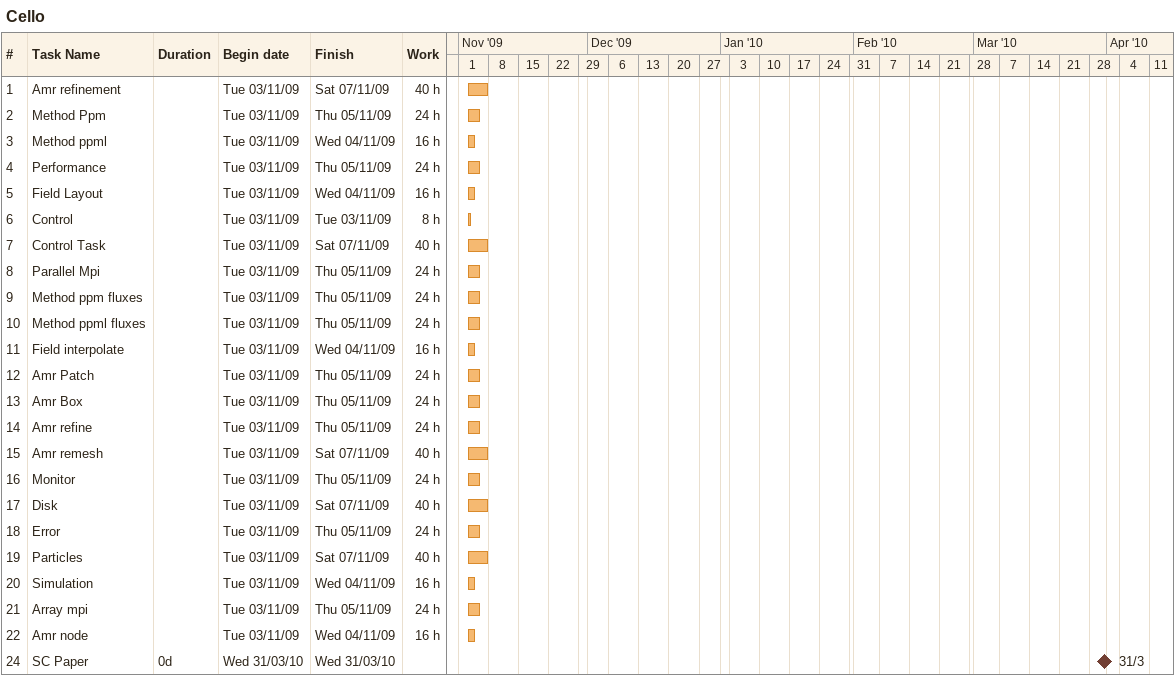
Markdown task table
Cello

| ID | Task | Duration | Start | Finish | Work (h) |
|---|---|---|---|---|---|
| 1 | Amr refinement |  | 2009-11-03 | 2009-11-07 | 40 |
| 2 | Method Ppm |  | 2009-11-03 | 2009-11-05 | 24 |
| 3 | Method ppml |  | 2009-11-03 | 2009-11-04 | 16 |
| 4 | Performance |  | 2009-11-03 | 2009-11-05 | 24 |
| 5 | Field Layout |  | 2009-11-03 | 2009-11-04 | 16 |
| 6 | Control |  | 2009-11-03 | 2009-11-03 | 8 |
| 7 | Control Task |  | 2009-11-03 | 2009-11-07 | 40 |
| 8 | Parallel Mpi |  | 2009-11-03 | 2009-11-05 | 24 |
| 9 | Method ppm fluxes |  | 2009-11-03 | 2009-11-05 | 24 |
| 10 | Method ppml fluxes |  | 2009-11-03 | 2009-11-05 | 24 |
| 11 | Field interpolate |  | 2009-11-03 | 2009-11-04 | 16 |
| 12 | Amr Patch |  | 2009-11-03 | 2009-11-05 | 24 |
| 13 | Amr Box |  | 2009-11-03 | 2009-11-05 | 24 |
| 14 | Amr refine |  | 2009-11-03 | 2009-11-05 | 24 |
| 15 | Amr remesh |  | 2009-11-03 | 2009-11-07 | 40 |
| 16 | Monitor |  | 2009-11-03 | 2009-11-05 | 24 |
| 17 | Disk |  | 2009-11-03 | 2009-11-07 | 40 |
| 18 | Error |  | 2009-11-03 | 2009-11-05 | 24 |
| 19 | Particles |  | 2009-11-03 | 2009-11-07 | 40 |
| 20 | Simulation |  | 2009-11-03 | 2009-11-04 | 16 |
| 21 | Array mpi |  | 2009-11-03 | 2009-11-05 | 24 |
| 22 | Amr node |  | 2009-11-03 | 2009-11-04 | 16 |
| 24 | SC Paper | 0d | 2010-03-31 | 2010-03-31 |  |
